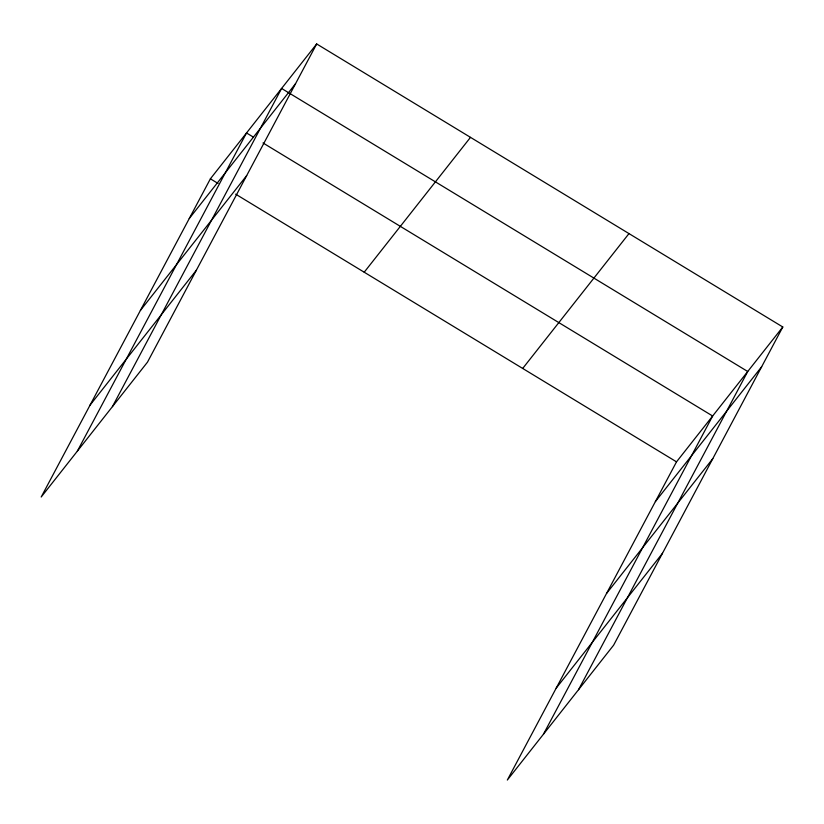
<?xml version="1.0" encoding="UTF-8"?>
<svg xmlns="http://www.w3.org/2000/svg" width="824" height="824" viewBox="0 0 824 824"><rect width="100%" height="100%" fill="white"/><g stroke="black" fill="none" stroke-linecap="round" stroke-linejoin="round"><path stroke-width="1.24" d="M316.673 43.95L210.388 178.808L41.2 497.006L147.486 362.148L316.673 43.95L782.8 326.994L613.612 645.192L507.327 780.05L676.514 461.852L782.8 326.994M77.343 451.15L246.52 132.952L253.123 136.959M112.414 406.644L281.602 88.456L747.729 371.5L578.541 689.698M543.459 734.194L712.647 416.007L263.01 142.964M189.252 218.545L295.548 83.688M140.399 310.442L246.685 175.584M90.063 405.109L196.349 270.251M364.208 272.208L470.494 137.351M522.694 368.452L628.98 233.594M655.379 501.6L761.664 366.742M606.526 593.486L712.812 458.628M556.179 688.164L662.475 553.306M210.388 178.808L218.082 183.474M235.654 194.155L676.514 461.852"/></g></svg>
